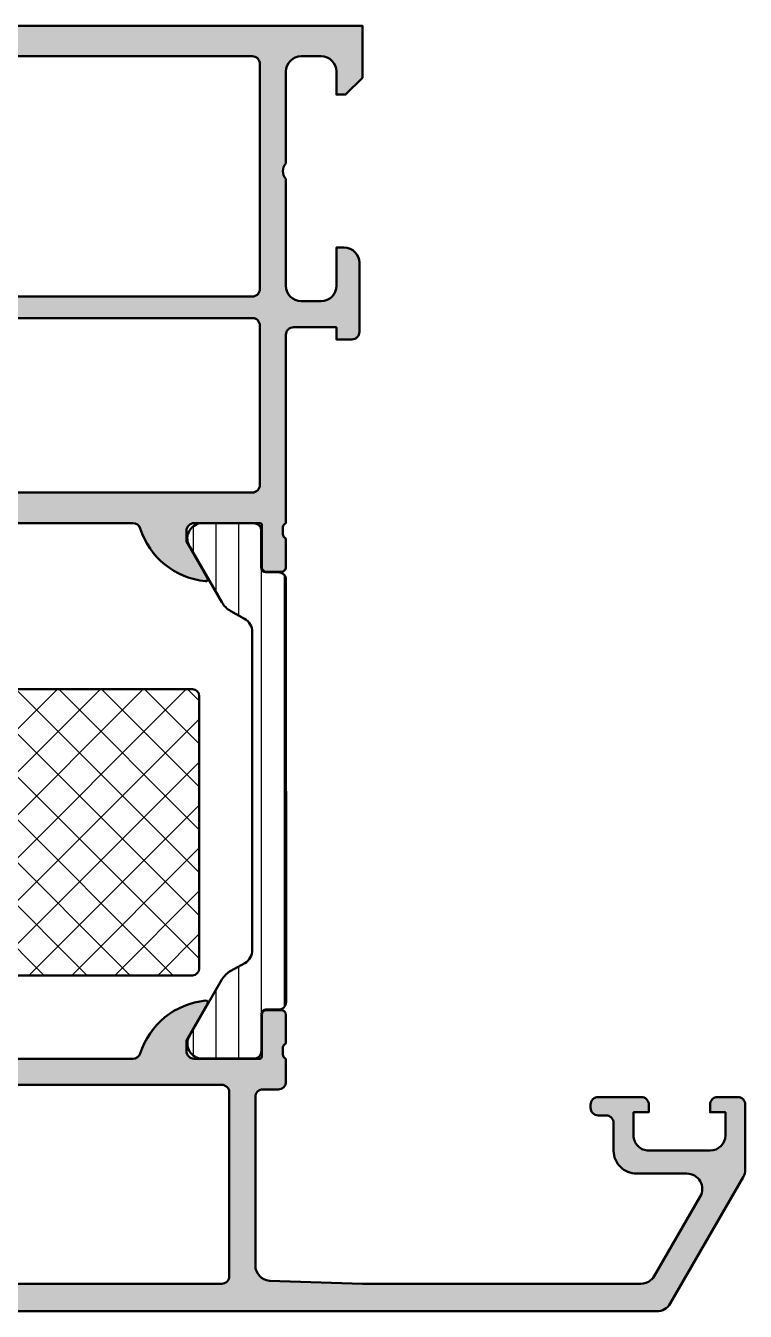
# Model space of a CAD drawing. Extents: x 0 to 94, y 0 to 84.
# Drawn here: x 47 to 94, y 0 to 84 of the extents above; entities that cross this region are included whole.
import ezdxf

# ---------------------------------------------------------------- set-up
doc = ezdxf.new("R2010")
doc.units = 0
for name, color, linetype, lineweight in [('0S-Alu contour', 7, 'Continuous', 50), ('0S-Alu hatch', 252, 'Continuous', 25), ('0S-Plastic contour', 254, 'Continuous', 50), ('0S-Plastic hatch', 253, 'Continuous', 25), ('0S-PT contour', 91, 'Continuous', 50), ('0S-PT hatch', 103, 'Continuous', 25)]:
    doc.layers.add(name, color=color, linetype=linetype, lineweight=lineweight)

# ---------------------------------------------------------------- blocks, each defined once
blk = doc.blocks.new('398960__C5604A0F_1E38_4FEB_8CB5_FE65727B392C_')
at = {"layer": '0S-Alu hatch'}
h = blk.add_hatch(color=256, dxfattribs=at)
edge = h.paths.add_edge_path()
edge.add_line((25, 84.00000000000006), (24.99999999999886, 80.60000610351607))
edge.add_line((24.99999999999886, 80.60000610351607), (26.09999847412098, 79.50000000000021))
edge.add_line((26.09999847412098, 79.50000000000021), (26.69999694824185, 79.50000000000009))
edge.add_line((26.69999694824185, 79.50000000000009), (26.69999694824156, 81.0001205448843))
edge.add_ellipse((27.70000246783975, 81.00011502528515), major_axis=(-1.000005519613415, 0), ratio=1, start_angle=270.00031624785674, end_angle=359.99968375205344, ccw=False)
edge.add_line((27.69999694824293, 82.00012054488332), (28.99999237059404, 82.00012054488322))
edge.add_ellipse((29.00000762951063, 81.00012817440368), major_axis=(-0.9999923705959503, 0), ratio=1, start_angle=179.9991257291162, end_angle=270.0008742781906, ccw=False)
edge.add_line((29.99999999999017, 81.00011291561464), (29.99999237060462, 74.99999992976782))
edge.add_ellipse((29.47504480044751, 74.50000759897496), major_axis=(-0.7249567450996885, 0), ratio=1, start_angle=136.394762214908, end_angle=223.6052377851314, ccw=False)
edge.add_line((29.99999237060496, 74.00001526818247), (30.0000456571575, 66.99999972534705))
edge.add_ellipse((28.99998685942794, 67.00005852307642), major_axis=(-1.000058799458046, 0), ratio=1, start_angle=90.00336866361329, end_angle=179.996631336242, ccw=False)
edge.add_line((29.00004565715642, 65.99999972534685), (27.69999682903204, 65.99999972534737))
edge.add_ellipse((27.70008434571466, 67.00008712281037), major_axis=(-1.000087401292255, 0), ratio=1, start_angle=0.0050070680665044165, end_angle=89.99498610166432, ccw=False)
edge.add_line((26.69999694824122, 66.99999972534887), (26.69999694824151, 69.50001525878905))
edge.add_line((26.69999694824151, 69.50001525878905), (26.19999694823145, 69.50001525878889))
edge.add_arc((26.19997405918507, 68.5000381462446), 0.9999771128062528, 89.99868852422958, 180.0034971356453)
edge.add_line((25.1999969482415, 68.49997711111018), (25.20005798339793, 63.99999972534707))
edge.add_arc((25.70002724277755, 63.9999766137103), 0.4999692599138051, 179.9973514386468, 270.0035228322654)
edge.add_line((25.70005798339849, 63.50000735474154), (26.7000579833977, 63.49999972534715))
edge.add_line((26.7000579833977, 63.49999972534715), (26.7000579833977, 64.29999514771067))
edge.add_line((26.7000579833977, 64.29999514771067), (29.50004565715762, 64.29999514771059))
edge.add_ellipse((29.50004565715771, 63.79999514771063), major_axis=(-0.4999999999999574, 0), ratio=1, start_angle=180, end_angle=270.0000000000106, ccw=False)
edge.add_line((30.00004565715767, 63.79999514771063), (30.00004565715706, 51.50034669530608))
edge.add_ellipse((29.921209210614, 51.23282610331298), major_axis=(-0.2788950563274169, 0), ratio=1, start_angle=178.8354106259032, end_angle=253.5801235805045, ccw=False)
edge.add_line((30.20004665715703, 51.22715769531462), (30.20004665715703, 50.77356369531462))
edge.add_ellipse((29.92117856151383, 50.76790303583757), major_axis=(-0.2789255417371895, 0), ratio=1, start_angle=106.42459455536411, end_angle=181.162870072885, ccw=False)
edge.add_line((30.00004565715705, 50.5003596953146), (30.00004565715705, 48.62034869530611))
edge.add_arc((30.30004565715707, 48.62034869530609), 0.3000000000000185, 180, 270)
edge.add_line((30.30004565715707, 48.32034869530607), (31.2800199761998, 48.3203486953061))
edge.add_arc((31.28001997619986, 48.62034869530606), 0.2999999999999598, 269.9999999999878, 360)
edge.add_line((31.58001997619982, 48.62034869530606), (31.58001997619982, 51.38034669530608))
edge.add_ellipse((31.70001980284911, 51.3803466953061), major_axis=(-0.1199998266492912, 0), ratio=1, start_angle=270.00000000002547, end_angle=360, ccw=False)
edge.add_line((31.70001980284906, 51.5003465219554), (36.00004565715745, 51.50034669530628))
edge.add_ellipse((36.00004565715752, 51.00034669530641), major_axis=(-0.4999999999998721, 0), ratio=1, start_angle=180, end_angle=270.00000000000733, ccw=False)
edge.add_line((36.50004565715739, 51.0003466953064), (36.50004565715739, 50.30034669530651))
edge.add_line((36.50004565715739, 50.30034669530651), (35.11855019953504, 47.90752637227876))
edge.add_arc((35.23816544180568, 47.83846647995452), 0.1381197846483209, 149.9999999999627, 275.6225775507825)
edge.add_arc((34.76182241598247, 52.67695555715893), 5.000000000005011, 275.6225775508004, 342.2515836439355)
edge.add_ellipse((40.00004565715681, 51.00034669531069), major_axis=(-0.499999999995638, 0), ratio=1, start_angle=269.999999999921, end_angle=342.2515836438458, ccw=False)
edge.add_line((40.0000456571575, 51.50034669530633), (53.99987316131597, 51.50034669530652))
edge.add_ellipse((53.99987316131515, 51.00034669530575), major_axis=(-0.5000000000007745, 0), ratio=1, start_angle=197.7484163559676, end_angle=269.9999999999064, ccw=False)
edge.add_arc((59.23809640248873, 52.67695555715323), 4.999999999998918, 197.7484163560775, 264.3774224492176)
edge.add_arc((58.76175337666785, 47.8384664799546), 0.1381197846482202, 264.377422449148, 389.9999999999502)
edge.add_line((58.8813686189385, 47.90752637227861), (57.49987316131598, 50.30034669530651))
edge.add_line((57.49987316131598, 50.30034669530651), (57.49987316131598, 51.00034669530643))
edge.add_ellipse((57.999873161316, 51.00034669530605), major_axis=(-0.5000000000000285, 0), ratio=1, start_angle=269.9999999999585, end_angle=360, ccw=False)
edge.add_line((57.99987316131637, 51.50034669530608), (62.29989975255995, 51.50034578501955))
edge.add_ellipse((62.29989975255993, 51.38034669530622), major_axis=(-0.1199990897133247, 0), ratio=1, start_angle=180, end_angle=269.9999999999898, ccw=False)
edge.add_line((62.41989884227326, 51.38034669530624), (62.41989884227326, 48.62034869530623))
edge.add_arc((62.71989884227327, 48.62034869530623), 0.3000000000000114, 180, 270.0000000000135)
edge.add_line((62.71989884227334, 48.32034869530621), (63.69987316131601, 48.32034869530623))
edge.add_arc((63.69987316131608, 48.62034869530619), 0.2999999999999474, 269.9999999999864, 360)
edge.add_line((63.99987316131603, 48.62034869530619), (63.99987316131603, 50.50035969531474))
edge.add_ellipse((64.07874025695924, 50.7679030358377), major_axis=(-0.2789255417371748, 0), ratio=1, start_angle=-1.1628700728890067, end_angle=73.57540544463899, ccw=False)
edge.add_line((63.79987216131604, 50.77356369531477), (63.79987216131604, 51.22715769531476))
edge.add_ellipse((64.07870960785917, 51.23282610331311), major_axis=(-0.2788950563275155, 0), ratio=1, start_angle=-73.58012358049012, end_angle=1.1645893740923157, ccw=False)
edge.add_line((63.99987316131602, 51.50034669530628), (63.99987316131557, 63.79999514771063))
edge.add_ellipse((64.49987316131563, 63.79999514771064), major_axis=(-0.500000000000057, 0), ratio=1, start_angle=270, end_angle=360, ccw=False)
edge.add_line((64.49987316131563, 64.2999951477107), (67.29986083507492, 64.29999514771076))
edge.add_line((67.29986083507492, 64.29999514771076), (67.29986083507498, 63.49999972534714))
edge.add_line((67.29986083507498, 63.49999972534714), (68.29986083507492, 63.50000735474155))
edge.add_arc((68.29989157569544, 63.99997661371), 0.4999692599134935, 269.996477167783, 360.0026485613531)
edge.add_line((68.79986083507475, 63.99999972534702), (68.799921870231, 68.4999997253469))
edge.add_arc((67.79983439966182, 68.49991225477811), 1.000087474394392, 0.0050112559646679, 89.99498874390434)
edge.add_line((67.799921870231, 69.49999972534728), (67.299921870231, 69.49999972534728))
edge.add_line((67.299921870231, 69.49999972534728), (67.29992187023089, 66.99999972534752))
edge.add_ellipse((66.29983447275772, 67.0000871228099), major_axis=(-1.00008740129199, 0), ratio=1, start_angle=90.00501389832692, end_angle=179.994992931788, ccw=False)
edge.add_line((66.29992198944018, 65.99999972534715), (64.99987316131563, 65.9999997253474))
edge.add_ellipse((64.99993195904433, 67.00005852307642), major_axis=(-1.00005879945751, 0), ratio=1, start_angle=0.0033686637580103707, end_angle=89.99663133637432, ccw=False)
edge.add_line((63.9998731613153, 66.9999997253454), (63.9998731613154, 73.99999972534728))
edge.add_ellipse((64.52471250163394, 74.49999972534728), major_axis=(-0.7248836686986376, 0), ratio=1, start_angle=-43.61157673630407, end_angle=43.611576736303675, ccw=False)
edge.add_line((63.9998731613154, 74.99999972534728), (63.99987316131547, 81.00043483925434))
edge.add_ellipse((64.99992797000311, 81.00038766035023), major_axis=(-1.000054809800514, 0), ratio=1, start_angle=270.0031401344298, end_angle=359.997296995918, ccw=False)
edge.add_line((64.9998731613145, 82.00044246864881), (66.29992198944024, 82.00044246864854))
edge.add_ellipse((66.2998355438245, 81.00035614156442), major_axis=(-1.000086330820204, 0), ratio=1, start_angle=180.0053828449331, end_angle=269.9950474586117, ccw=False)
edge.add_line((67.29992187023117, 81.00045009804212), (67.29992187023095, 79.49999257278967))
edge.add_line((67.29992187023095, 79.49999257278967), (67.89989745616919, 79.49999257278988))
edge.add_line((67.89989745616919, 79.49999257278988), (68.99987304687892, 80.59996792030883))
edge.add_line((68.99987304687892, 80.59996792030883), (68.99987304687915, 84.00000000000033))
edge.add_line((68.99987304687915, 84.00000000000033), (25, 84.00000000000006))
edge = h.paths.add_edge_path()
edge.add_ellipse((32.19999542259539, 81.50000305175813), major_axis=(-0.5000000002325324, 0), ratio=1, start_angle=269.9982514721511, end_angle=360, ccw=False)
edge.add_line((32.20001068137941, 82.00000305175784), (61.79985790252652, 82.00000305175811))
edge.add_ellipse((61.79985516165858, 81.50000031089016), major_axis=(-0.5000027408754538, 0), ratio=1, start_angle=180.0003140784808, end_angle=269.99968592139123, ccw=False)
edge.add_line((62.29985790252652, 81.50000305175767), (62.29985792722454, 66.80000318000728))
edge.add_ellipse((61.79985792722435, 66.80000318000728), major_axis=(-0.5000000000001849, 0), ratio=1, start_angle=90.00000000000807, end_angle=180, ccw=False)
edge.add_line((61.79985792722442, 66.3000031800071), (32.19996493000753, 66.30000317948263))
edge.add_ellipse((32.19997238472304, 66.799980117621), major_axis=(-0.4999769381939549, 0), ratio=1, start_angle=-0.0026428766976778206, end_angle=89.99914571312422, ccw=False)
edge.add_line((31.69999544706099, 66.80000318000701), (31.69999542236286, 81.50000305175813))
edge = h.paths.add_edge_path()
edge.add_line((31.69999542236275, 54.00034669530644), (31.69999542236286, 64.40000305174776))
edge.add_ellipse((32.19999542259539, 64.40000305175813), major_axis=(-0.5000000002325321, 0), ratio=1, start_angle=269.9982514721511, end_angle=360, ccw=False)
edge.add_line((32.20001068137941, 64.90000305175785), (61.79985790252652, 64.90000305175808))
edge.add_ellipse((61.79985516165858, 64.40000031089014), major_axis=(-0.5000027408754538, 0), ratio=1, start_angle=180.0003140784808, end_angle=269.99968592139123, ccw=False)
edge.add_line((62.29985790252652, 64.40000305175765), (62.29985790252652, 54.00034669530696))
edge.add_ellipse((61.79985790252612, 54.00034669530696), major_axis=(-0.5000000000003979, 0), ratio=1, start_angle=90.00000000000648, end_angle=180, ccw=False)
edge.add_line((61.79985790252619, 53.50034669530656), (32.19996490530929, 53.50034669478207))
edge.add_ellipse((32.1999723600248, 54.00032363292044), major_axis=(-0.4999769381939549, 0), ratio=1, start_angle=-0.0026428766976778206, end_angle=89.99914571312422, ccw=False)
at = {"layer": '0S-Alu contour', "color": 7}
for points in [[(25, 84.00000000000006), (24.99999999999886, 80.60000610351607), (26.09999847412098, 79.50000000000021), (26.69999694824185, 79.50000000000009), (26.69999694824156, 81.0001205448843)], [(67.29992187023117, 81.00045009804212), (67.29992187023095, 79.49999257278967), (67.89989745616919, 79.49999257278988), (68.99987304687892, 80.59996792030883), (68.99987304687915, 84.00000000000033), (25, 84.00000000000006)], [(27.69999694824293, 82.00012054488332), (28.99999237059404, 82.00012054488322)], [(31.69999544706099, 66.80000318000701), (31.69999542236286, 81.50000305175813)], [(32.20001068137941, 82.00000305175784), (61.79985790252652, 82.00000305175811)], [(62.29985790252652, 81.50000305175767), (62.29985792722454, 66.80000318000728)], [(64.9998731613145, 82.00044246864881), (66.29992198944024, 82.00044246864854)], [(29.99999999999017, 81.00011291561464), (29.99999237060462, 74.99999992976782)], [(63.9998731613154, 74.99999972534728), (63.99987316131547, 81.00043483925434)], [(29.99999237060496, 74.00001526818247), (30.0000456571575, 66.99999972534705)], [(63.9998731613153, 66.9999997253454), (63.9998731613154, 73.99999972534728)], [(26.69999694824122, 66.99999972534887), (26.69999694824151, 69.50001525878905), (26.19999694823145, 69.50001525878889)], [(67.799921870231, 69.49999972534728), (67.299921870231, 69.49999972534728), (67.29992187023089, 66.99999972534752)], [(25.1999969482415, 68.49997711111018), (25.20005798339793, 63.99999972534707)], [(68.79986083507475, 63.99999972534702), (68.799921870231, 68.4999997253469)], [(29.00004565715642, 65.99999972534685), (27.69999682903204, 65.99999972534737)], [(61.79985792722442, 66.3000031800071), (32.19996493000753, 66.30000317948263)], [(66.29992198944018, 65.99999972534715), (64.99987316131563, 65.9999997253474)], [(32.20001068137941, 64.90000305175785), (61.79985790252652, 64.90000305175808)], [(25.70005798339849, 63.50000735474154), (26.7000579833977, 63.49999972534715), (26.7000579833977, 64.29999514771067), (29.50004565715762, 64.29999514771059)], [(31.69999542236275, 54.00034669530644), (31.69999542236286, 64.40000305174776)], [(62.29985790252652, 64.40000305175765), (62.29985790252652, 54.00034669530696)], [(64.49987316131563, 64.2999951477107), (67.29986083507492, 64.29999514771076), (67.29986083507498, 63.49999972534714), (68.29986083507492, 63.50000735474155)], [(30.00004565715767, 63.79999514771063), (30.00004565715706, 51.50034669530608)], [(63.99987316131602, 51.50034669530628), (63.99987316131557, 63.79999514771063)], [(61.79985790252619, 53.50034669530656), (32.19996490530929, 53.50034669478207)], [(31.58001997619982, 48.62034869530606), (31.58001997619982, 51.38034669530608)], [(31.70001980284906, 51.5003465219554), (36.00004565715745, 51.50034669530628)], [(40.0000456571575, 51.50034669530633), (53.99987316131597, 51.50034669530652)], [(57.99987316131637, 51.50034669530608), (62.29989975255995, 51.50034578501955)], [(62.41989884227326, 51.38034669530624), (62.41989884227326, 48.62034869530623)], [(30.00004565715705, 50.5003596953146), (30.00004565715705, 48.62034869530611)], [(30.20004665715703, 51.22715769531462), (30.20004665715703, 50.77356369531462)], [(36.50004565715739, 51.0003466953064), (36.50004565715739, 50.30034669530651), (35.11855019953504, 47.90752637227876)], [(58.8813686189385, 47.90752637227861), (57.49987316131598, 50.30034669530651), (57.49987316131598, 51.00034669530643)], [(63.79987216131604, 50.77356369531477), (63.79987216131604, 51.22715769531476)], [(63.99987316131603, 48.62034869530619), (63.99987316131603, 50.50035969531474)], [(30.30004565715707, 48.32034869530607), (31.2800199761998, 48.3203486953061)], [(62.71989884227334, 48.32034869530621), (63.69987316131601, 48.32034869530623)]]:
    blk.add_lwpolyline(points, dxfattribs=at)
at = {"layer": '0S-Alu contour', "color": 7, "extrusion": (0, 0, -1)}
for centre, radius, start, end in [((-27.70000246783975, 81.00011502528515), 1.000005519613415, 0.0003162479465275, 89.99968375214324), ((-29.00000762951063, 81.00012817440368), 0.9999923705959503, 89.99912572180936, 180.0008742708838), ((-32.19999542259539, 81.50000305175813), 0.5000000002325324, 0, 90.00174852784889), ((-61.79985516165858, 81.50000031089016), 0.5000027408754538, 90.0003140786088, 179.9996859215192), ((-64.99992797000311, 81.00038766035023), 1.000054809800514, 0.0027030040819815, 89.99685986557019), ((-66.2998355438245, 81.00035614156442), 1.000086330820204, 90.00495254138829, 179.9946171550669), ((-29.47504480044751, 74.50000759897496), 0.7249567450996885, 136.3947622148686, 223.6052377850921), ((-64.52471250163394, 74.49999972534728), 0.7248836686986376, 316.3884232636963, 43.6115767363041), ((-27.70008434571466, 67.00008712281037), 1.000087401292255, 270.0050138983357, 359.9949929319335), ((-28.99998685942794, 67.00005852307642), 1.000058799458046, 180.003368663758, 269.9966313363867), ((-32.19997238472304, 66.799980117621), 0.4999769381939549, 270.0008542868758, 0.0026428766976818), ((-61.79985792722435, 66.80000318000728), 0.5000000000001849, 180, 269.9999999999919), ((-64.99993195904433, 67.00005852307642), 1.00005879945751, 270.0033686636257, 359.996631336242), ((-66.29983447275772, 67.0000871228099), 1.00008740129199, 180.0050070682121, 269.9949861016731), ((-32.19999542259539, 64.40000305175813), 0.5000000002325321, 0, 90.00174852784889), ((-61.79985516165858, 64.40000031089014), 0.5000027408754538, 90.0003140786088, 179.9996859215192), ((-29.50004565715771, 63.79999514771063), 0.4999999999999574, 89.99999999998941, 180), ((-64.49987316131563, 63.79999514771064), 0.500000000000057, 0, 90), ((-32.1999723600248, 54.00032363292044), 0.4999769381939549, 270.0008542868758, 0.0026428766976818), ((-61.79985790252612, 54.00034669530696), 0.5000000000003979, 180, 269.9999999999935), ((-29.921209210614, 51.23282610331298), 0.278895056327417, 106.4198764194955, 181.1645893740969), ((-31.70001980284911, 51.3803466953061), 0.1199998266492912, 0, 89.99999999997453), ((-36.00004565715752, 51.00034669530641), 0.4999999999998721, 89.99999999999265, 180), ((-40.00004565715681, 51.00034669531069), 0.499999999995638, 17.74841635615421, 90.00000000007898), ((-53.99987316131515, 51.00034669530575), 0.5000000000007745, 90.00000000009364, 162.2515836440324), ((-57.999873161316, 51.00034669530605), 0.5000000000000285, 0, 90.00000000004152), ((-62.29989975255993, 51.38034669530622), 0.1199990897133247, 90.00000000001017, 180), ((-64.07870960785917, 51.23282610331311), 0.2788950563275155, 358.8354106259077, 73.58012358049017), ((-29.92117856151383, 50.76790303583757), 0.2789255417371895, 178.837129927115, 253.5754054446359), ((-64.07874025695924, 50.7679030358377), 0.2789255417371748, 286.424594555361, 1.162870072889045)]:
    blk.add_arc(centre, radius, start, end, dxfattribs=at)
at = {"layer": '0S-Alu contour', "color": 7}
for centre, radius, start, end in [((26.19997405918507, 68.5000381462446), 0.9999771128062528, 89.99868852422958, 180.0034971356453), ((67.79983439966182, 68.49991225477811), 1.000087474394392, 0.0050112559646679, 89.99498874390434), ((25.70002724277755, 63.9999766137103), 0.4999692599138051, 179.9973514386468, 270.0035228322654), ((68.29989157569544, 63.99997661371), 0.4999692599134935, 269.996477167783, 0.0026485613531484), ((34.76182241598247, 52.67695555715893), 5.000000000005011, 275.6225775508004, 342.2515836439355), ((59.23809640248873, 52.67695555715323), 4.999999999998918, 197.7484163560775, 264.3774224492176), ((30.30004565715707, 48.62034869530609), 0.3000000000000185, 180, 270), ((31.28001997619986, 48.62034869530606), 0.2999999999999598, 269.9999999999878, 0), ((35.23816544180568, 47.83846647995452), 0.1381197846483209, 149.9999999999627, 275.6225775507825), ((58.76175337666785, 47.8384664799546), 0.1381197846482202, 264.377422449148, 29.99999999995015), ((62.71989884227327, 48.62034869530623), 0.3000000000000114, 180, 270.0000000000135), ((63.69987316131608, 48.62034869530619), 0.2999999999999474, 269.9999999999864, 0)]:
    blk.add_arc(centre, radius, start, end, dxfattribs=at)
blk = doc.blocks.new('284151__B818BA98_560F_41A4_99BF_869A3B800A9E___B5048C19_F202_4150_9612_800B526FFFDD_')
at = {"layer": '0S-Plastic hatch'}
h = blk.add_hatch(dxfattribs=at)
h.set_pattern_fill('ANSI31', color=256, scale=0.4680000000000001, angle=45, style=0)
h.set_pattern_definition([(90, (0, 0), (-1.4859, 0), [])])
edge = h.paths.add_edge_path()
edge.add_line((64.00000069308362, 47.79001574904333), (64.00325773502519, 20.21000972908708))
edge.add_ellipse((63.5032604139272, 20.21000705017789), major_axis=(-0.4999973211051626, 0), ratio=1, start_angle=89.99969301797631, end_angle=180.000306982385, ccw=False)
edge.add_line((63.50325773501802, 19.71000972907991), (62.6929264016847, 19.7100097290799))
edge.add_arc((62.69292640168471, 19.41000972907987), 0.3000000000000185, 90.00000000000136, 180)
edge.add_line((62.39292640168469, 19.41000972907987), (62.39325835208171, 17.01001134614358))
edge.add_ellipse((61.88826237464311, 17.01500865372586), major_axis=(-0.5050207028550908, 0), ratio=1, start_angle=89.43242955559953, end_angle=179.4330345179745, ccw=False)
edge.add_line((61.88325973501801, 16.51001272907989), (58.41671823691854, 16.5100127290799))
edge.add_ellipse((58.55902888590987, 17.49983080380275), major_axis=(-0.9999960709244676, 0), ratio=1, start_angle=-32.727016099841194, end_angle=81.8183919481013, ccw=False)
edge.add_line((57.71777623691853, 18.0404657290799), (59.81454417174356, 21.67217482167288))
edge.add_ellipse((61.1135823219347, 20.92217489877426), major_axis=(-1.49999999999999, 0), ratio=1, start_angle=297.9942546357596, end_angle=330.000003400657, ccw=False)
edge.add_line((60.40950778834323, 22.24666689616342), (61.30325673501801, 22.74834572907991))
edge.add_arc((60.80325832631992, 23.61437252352475), 1.000000408698436, 299.9998812007981, 360.0000455150246)
edge.add_line((61.80325873501804, 23.61437331791211), (61.80000169308363, 44.38565374904333))
edge.add_arc((60.80000128438548, 44.38565295459848), 1.000000408698479, 4.55150246153e-05, 60.00011879920036)
edge.add_line((61.29999969308363, 45.25167974904334), (60.40625074640885, 45.75335858195982))
edge.add_ellipse((61.11032528000045, 47.07785057934914), major_axis=(-1.500000000000187, 0), ratio=1, start_angle=29.99999659934531, end_angle=62.00574536423909, ccw=False)
edge.add_line((59.81128712980916, 46.32785065645037), (57.71451919498415, 49.95955974904336))
edge.add_ellipse((58.5557718439755, 50.5001946743205), major_axis=(-0.9999960709244781, 0), ratio=1, start_angle=-81.8183919480993, end_angle=32.727016099839716, ccw=False)
edge.add_line((58.41346119498414, 51.49001274904335), (61.89000269308363, 51.49001274904335))
edge.add_ellipse((61.89000533270872, 50.99001677160475), major_axis=(-0.4999959774455691, 0), ratio=1, start_angle=179.9996975182268, end_angle=270.0003024811883, ccw=False)
edge.add_line((62.39000131014733, 50.99001413197454), (62.38966935975028, 48.59001574904334))
edge.add_arc((62.68966935975029, 48.59001574904334), 0.2999999999999971, 180, 270)
edge.add_line((62.68966935975029, 48.29001574904335), (63.50000069308362, 48.29001574904334))
edge.add_ellipse((63.50000337199276, 47.79001842795248), major_axis=(-0.4999973210980359, 0), ratio=1, start_angle=179.9996930176151, end_angle=270.00030698201965, ccw=False)
at = {"layer": '0S-Plastic contour', "color": 7}
for points in [[(58.41346119498414, 51.49001274904335), (61.89000269308363, 51.49001274904335)], [(62.39000131014733, 50.99001413197454), (62.38966935975028, 48.59001574904334)], [(59.81128712980916, 46.32785065645037), (57.71451919498415, 49.95955974904336)], [(62.68966935975029, 48.29001574904335), (63.50000069308362, 48.29001574904334)], [(64.00000069308362, 47.79001574904333), (64.00325773502519, 20.21000972908708)], [(61.29999969308363, 45.25167974904334), (60.40625074640885, 45.75335858195982)], [(61.80325873501804, 23.61437331791211), (61.80000169308363, 44.38565374904333)], [(60.40950778834323, 22.24666689616342), (61.30325673501801, 22.74834572907991)], [(57.71777623691853, 18.0404657290799), (59.81454417174356, 21.67217482167288)], [(62.39292640168469, 19.41000972907987), (62.39325835208171, 17.01001134614358)], [(63.50325773501802, 19.71000972907991), (62.6929264016847, 19.7100097290799)], [(61.88325973501801, 16.51001272907989), (58.41671823691854, 16.5100127290799)]]:
    blk.add_lwpolyline(points, dxfattribs=at)
at = {"layer": '0S-Plastic contour', "color": 7, "extrusion": (0, 0, -1)}
for centre, radius, start, end in [((-58.5557718439755, 50.5001946743205), 0.9999960709244781, 327.2729839001603, 81.81839194809938), ((-61.89000533270872, 50.99001677160475), 0.4999959774455691, 89.99969751881169, 180.0003024817733), ((-63.50000337199276, 47.79001842795248), 0.4999973210980359, 89.99969301798033, 180.0003069823849), ((-61.11032528000045, 47.07785057934914), 1.500000000000187, 297.9942546357609, 330.0000034006547), ((-61.1135823219347, 20.92217489877426), 1.49999999999999, 29.99999659934296, 62.00574536424039), ((-63.5032604139272, 20.21000705017789), 0.4999973211051626, 179.999693017615, 270.0003069820237), ((-58.55902888590987, 17.49983080380275), 0.9999960709244676, 278.1816080518987, 32.7270160998412), ((-61.88826237464311, 17.01500865372586), 0.5050207028550908, 180.5669654820256, 270.5675704444005)]:
    blk.add_arc(centre, radius, start, end, dxfattribs=at)
at = {"layer": '0S-Plastic contour', "color": 7}
for centre, radius, start, end in [((62.68966935975029, 48.59001574904334), 0.2999999999999971, 180, 270), ((60.80000128438548, 44.38565295459848), 1.000000408698479, 4.55150246153e-05, 60.00011879920036), ((60.80325832631992, 23.61437252352475), 1.000000408698436, 299.9998812007981, 4.55150246153e-05), ((62.69292640168471, 19.41000972907987), 0.3000000000000185, 90.00000000000136, 180)]:
    blk.add_arc(centre, radius, start, end, dxfattribs=at)
blk = doc.blocks.new('371550__992C9D8A_4C96_43A4_9EC6_B4486C0B1885_')
at = {"layer": '0S-PT hatch'}
h = blk.add_hatch(dxfattribs=at)
h.set_pattern_fill('ANSI37', color=256, scale=0.625, angle=90, style=0)
h.set_pattern_definition([(135, (0, 0), (-1.403165018917055, -1.403165018917055), []), (225, (0, 0), (1.403165018917055, -1.403165018917055), [])])
edge = h.paths.add_edge_path()
edge.add_line((58.33639243890765, 40.20030876842819), (58.33639243890765, 22.400308768428))
edge.add_ellipse((57.88639243890765, 22.400308768428), major_axis=(-0.4500000000000029, 0), ratio=1, start_angle=90, end_angle=180, ccw=False)
edge.add_line((57.88639243890765, 21.95030876842801), (43.58639243890752, 21.95030876842801))
edge.add_line((43.58639243890752, 21.95030876842801), (41.58639243890746, 21.95030876842801))
edge.add_ellipse((41.58639243890749, 22.20030876842798), major_axis=(-0.2499999999999787, 0), ratio=1, start_angle=0, end_angle=89.99999999999511, ccw=False)
edge.add_line((41.3363924389075, 22.20030876842799), (41.33639243890745, 22.40030876842816))
edge.add_arc((40.98639243890739, 22.40030876842809), 0.3500000000000654, 0, 180)
edge.add_line((40.63639243890732, 22.40030876842809), (40.63639243890743, 22.20030876842809))
edge.add_ellipse((40.38639243890744, 22.20030876842795), major_axis=(-0.2499999999999929, 0), ratio=1, start_angle=90.00000000000807, end_angle=180, ccw=False)
edge.add_line((40.38639243890748, 21.95030876842795), (36.88639243890744, 21.95030876842798))
edge.add_ellipse((36.88639243890744, 22.2003087684279), major_axis=(-0.2499999999999218, 0), ratio=1, start_angle=0, end_angle=89.9999999999983, ccw=False)
edge.add_line((36.63639243890752, 22.20030876842789), (36.63639243890752, 22.40030876842804))
edge.add_arc((36.28639243890749, 22.40030876842801), 0.3500000000000369, 0, 180)
edge.add_line((35.93639243890745, 22.40030876842801), (35.93639243890739, 22.2003087684278))
edge.add_ellipse((35.68639243890746, 22.20030876842788), major_axis=(-0.2499999999999289, 0), ratio=1, start_angle=90.00000000001961, end_angle=180, ccw=False)
edge.add_line((35.68639243890755, 21.95030876842795), (34.52229082370786, 21.95030876842794))
edge.add_ellipse((34.52228899341601, 22.10030193831808), major_axis=(-0.1499931699013048, 0), ratio=1, start_angle=60.00069915178648, end_angle=90.00069915182388, ccw=False)
edge.add_line((34.44729399355009, 21.97040312765319), (32.30741918299911, 23.20606929094584))
edge.add_ellipse((32.78113414422529, 24.02354225125052), major_axis=(-0.944811042123675, 0), ratio=1, start_angle=0.6941442363349779, end_angle=59.90826529751621, ccw=False)
edge.add_line((31.83639243890757, 24.01209604872806), (31.83639243890757, 39.73227779721397))
edge.add_ellipse((32.785854381904, 39.7003087684282), major_axis=(-0.9500000000000277, 0), ratio=1, start_angle=270.000000000006, end_angle=358.0715407249563, ccw=False)
edge.add_line((32.7858543819039, 40.65030876842821), (35.68639243890738, 40.65030876842807))
edge.add_ellipse((35.68639243890737, 40.40030876842805), major_axis=(-0.2500000000000213, 0), ratio=1, start_angle=180, end_angle=269.9999999999984, ccw=False)
edge.add_line((35.93639243890739, 40.4003087684281), (35.93639243890733, 40.20030876842825))
edge.add_arc((36.28639243890737, 40.20030876842817), 0.3500000000000369, 180, 360)
edge.add_line((36.63639243890741, 40.2003087684281), (36.63639243890752, 40.40030876842844))
edge.add_ellipse((36.88639243890739, 40.4003087684283), major_axis=(-0.249999999999865, 0), ratio=1, start_angle=270.0000000000049, end_angle=360, ccw=False)
edge.add_line((36.88639243890737, 40.65030876842816), (40.38639260127554, 40.65030876842813))
edge.add_ellipse((40.38639258774483, 40.40030891726554), major_axis=(-0.2499998511625851, 0), ratio=1, start_angle=179.9999658810858, end_angle=269.9999968989881, ccw=False)
edge.add_line((40.63639243890738, 40.40030876842773), (40.63639243890743, 40.20030876842808))
edge.add_arc((40.98639243890744, 40.20030876842812), 0.3500000000000085, 180, 360)
edge.add_line((41.33639243890745, 40.20030876842819), (41.33639243890733, 40.4003087684281))
edge.add_ellipse((41.58639243890731, 40.40030876842824), major_axis=(-0.2499999999999716, 0), ratio=1, start_angle=270.00000000000324, end_angle=360, ccw=False)
edge.add_line((41.58639243890729, 40.65030876842821), (43.58639243890729, 40.65030876842818))
edge.add_line((43.58639243890729, 40.65030876842818), (57.88639243890765, 40.65030876842818))
edge.add_ellipse((57.88639243890765, 40.20030876842819), major_axis=(-0.4500000000000029, 0), ratio=1, start_angle=180, end_angle=270, ccw=False)
at = {"layer": '0S-PT contour', "color": 7}
for points in [[(32.7858543819039, 40.65030876842821), (35.68639243890738, 40.65030876842807)], [(35.93639243890739, 40.4003087684281), (35.93639243890733, 40.20030876842825)], [(36.63639243890741, 40.2003087684281), (36.63639243890752, 40.40030876842844)], [(36.88639243890737, 40.65030876842816), (40.38639260127554, 40.65030876842813)], [(40.63639243890738, 40.40030876842773), (40.63639243890743, 40.20030876842808)], [(41.33639243890745, 40.20030876842819), (41.33639243890733, 40.4003087684281)], [(41.58639243890729, 40.65030876842821), (43.58639243890729, 40.65030876842818), (57.88639243890765, 40.65030876842818)], [(31.83639243890757, 24.01209604872806), (31.83639243890757, 39.73227779721397)], [(58.33639243890765, 40.20030876842819), (58.33639243890765, 22.400308768428)], [(34.44729399355009, 21.97040312765319), (32.30741918299911, 23.20606929094584)], [(35.68639243890755, 21.95030876842795), (34.52229082370786, 21.95030876842794)], [(35.93639243890745, 22.40030876842801), (35.93639243890739, 22.2003087684278)], [(36.63639243890752, 22.20030876842789), (36.63639243890752, 22.40030876842804)], [(40.38639243890748, 21.95030876842795), (36.88639243890744, 21.95030876842798)], [(40.63639243890732, 22.40030876842809), (40.63639243890743, 22.20030876842809)], [(41.3363924389075, 22.20030876842799), (41.33639243890745, 22.40030876842816)], [(57.88639243890765, 21.95030876842801), (43.58639243890752, 21.95030876842801), (41.58639243890746, 21.95030876842801)]]:
    blk.add_lwpolyline(points, dxfattribs=at)
at = {"layer": '0S-PT contour', "color": 7, "extrusion": (0, 0, -1)}
for centre, radius, start, end in [((-32.785854381904, 39.7003087684282), 0.9500000000000278, 1.928459275043687, 89.999999999994), ((-35.68639243890737, 40.40030876842805), 0.2500000000000213, 90.0000000000016, 180), ((-36.88639243890739, 40.4003087684283), 0.249999999999865, 0, 89.99999999999511), ((-40.38639258774483, 40.40030891726554), 0.2499998511625851, 90.00000310101191, 180.0000341189143), ((-41.58639243890731, 40.40030876842824), 0.2499999999999716, 0, 89.99999999999675), ((-57.88639243890765, 40.20030876842819), 0.4500000000000029, 90, 180), ((-32.78113414422529, 24.02354225125052), 0.944811042123675, 300.0917347024838, 359.305855763665), ((-34.52228899341601, 22.10030193831808), 0.1499931699013048, 269.9993008481761, 299.9993008482135), ((-35.68639243890746, 22.20030876842788), 0.2499999999999289, 180, 269.9999999999804), ((-36.88639243890744, 22.2003087684279), 0.2499999999999218, 270.0000000000017, 0), ((-40.38639243890744, 22.20030876842795), 0.2499999999999929, 180, 269.9999999999919), ((-41.58639243890749, 22.20030876842798), 0.2499999999999787, 270.0000000000049, 0), ((-57.88639243890765, 22.400308768428), 0.4500000000000029, 180, 270)]:
    blk.add_arc(centre, radius, start, end, dxfattribs=at)
at = {"layer": '0S-PT contour', "color": 7}
for centre, radius, start, end in [((36.28639243890737, 40.20030876842817), 0.3500000000000369, 180, 0), ((40.98639243890744, 40.20030876842812), 0.3500000000000085, 180, 0), ((36.28639243890749, 22.40030876842801), 0.3500000000000369, 0, 180), ((40.98639243890739, 22.40030876842809), 0.3500000000000654, 0, 180)]:
    blk.add_arc(centre, radius, start, end, dxfattribs=at)
blk = doc.blocks.new('398350__4E64B479_CDE2_4A78_B9E6_4B0A1D177332_')
at = {"layer": '0S-Alu hatch'}
h = blk.add_hatch(color=256, dxfattribs=at)
edge = h.paths.add_edge_path()
edge.add_arc((30.50153555934961, 15.00011316553332), 0.5000158147080138, 180.0018121461791, 269.9981878539085)
edge.add_line((30.50151974489151, 14.5000973510754), (31.50151974489182, 14.50011260986434))
edge.add_ellipse((31.50150392951651, 14.00009679473912), major_axis=(-0.5000158153753401, 0), ratio=1, start_angle=180.0000637535141, end_angle=269.9981877488084, ccw=False)
edge.add_line((32.00151974489154, 14.0000973510754), (32.00151974486326, 2.997549133302868))
edge.add_ellipse((31.00150919520864, 2.997565052724848), major_axis=(-1.00001054978133, 0), ratio=1, start_angle=94.0868398723029, end_angle=179.9990878939899, ccw=False)
edge.add_line((31.07277828978482, 2.000097351076192), (25.00151974489555, 1.800093757955664))
edge.add_line((25.00151974489555, 1.800093757955664), (6.812759073612397, 1.800003315008893))
edge.add_ellipse((6.812759453447633, 2.800003315009206), major_axis=(-1.000000000000384, 0), ratio=1, start_angle=30.00000000000051, end_angle=89.9999782370441, ccw=False)
edge.add_line((5.946734049662865, 2.300003315009007), (2.944494040800407, 7.500035546874528))
edge.add_ellipse((3.81051944458476, 8.000035546874502), major_axis=(-0.9999999999999126, 0), ratio=1, start_angle=-89.99999999999898, end_angle=30.000000000001194, ccw=False)
edge.add_line((3.810519444584741, 9.000035546874415), (7.099997656249172, 9.000035546874528))
edge.add_arc((7.113485404161463, 10.48658897996166), 1.486614620124158, 269.4801600747318, 359.8977336858262)
edge.add_line((8.60009765625, 10.48393554687516), (8.59999765624957, 12.3000976562497))
edge.add_ellipse((9.099948828124681, 12.30009765624943), major_axis=(-0.4999511718751126, 0), ratio=1, start_angle=269.9999999999758, end_angle=360, ccw=False)
edge.add_line((9.099948828124894, 12.80004882812454), (9.600037093931858, 12.80004882812466))
edge.add_arc((9.600037093931405, 13.30004882812443), 0.4999999999997727, 270.0000000000521, 360)
edge.add_line((10.10003709393118, 13.30004882812488), (10.10003709393137, 13.50004882812482))
edge.add_arc((9.600037093931604, 13.5000488281247), 0.4999999999997727, 0, 90)
edge.add_line((9.600037093931604, 14.00004882812448), (6.800048828125056, 14.0000488281247))
edge.add_arc((6.800048828124857, 13.5000488281245), 0.500000000000199, 89.9999999999772, 180)
edge.add_line((6.300048828124658, 13.5000488281245), (6.300048828124658, 13.0000488281247))
edge.add_line((6.300048828124658, 13.0000488281247), (7.300048828124545, 13.00004882812459))
edge.add_line((7.300048828124545, 13.00004882812459), (7.300048828124886, 11.50004882812459))
edge.add_ellipse((6.300048828124658, 11.50004882812481), major_axis=(-1.000000000000227, 0), ratio=1, start_angle=89.99999999999511, end_angle=180, ccw=False)
edge.add_line((6.300048828124573, 10.50004882812459), (2.300048828124573, 10.50004882812459))
edge.add_ellipse((2.3000488281248, 11.50004882812442), major_axis=(-0.9999999999998276, 0), ratio=1, start_angle=0, end_angle=89.9999999999871, ccw=False)
edge.add_line((1.300048828124971, 11.50004882812442), (1.300048828124772, 13.00004882812436))
edge.add_line((1.300048828124772, 13.00004882812436), (2.300048828124658, 13.0000488281247))
edge.add_line((2.300048828124658, 13.0000488281247), (2.300048828125028, 13.5000488281247))
edge.add_arc((1.800048828125, 13.50004882812456), 0.5000000000000285, 0, 89.99999999998371)
edge.add_line((1.800048828125142, 14.00004882812459), (0.5000488281245908, 14.00004882812448))
edge.add_arc((0.5000488281243777, 13.50000000000007), 0.5000488281244061, 89.99999999997559, 180)
edge.add_line((-2.84e-14, 13.50000000000007), (0, 9.267998020555751))
edge.add_arc((1.00000000000064, 9.267998020555615), 1.00000000000064, 180, 209.9999999999923)
edge.add_line((0.1339745962155802, 8.76799802055541), (4.907505479042526, 0.5000000000003411))
edge.add_arc((5.77353088282731, 1.000000000000256), 1.000000000000256, 209.9999999999859, 269.9999999999857)
edge.add_line((5.77353088282706, 0), (88.22947808937778, 1.137e-13))
edge.add_arc((88.22947808937774, 1.000000000000063), 0.9999999999999587, 270.0000000000025, 330.0000000000019)
edge.add_line((89.09550349316216, 0.5000000000001136), (93.86903437598922, 8.767998020555751))
edge.add_arc((93.00300897220514, 9.267998020555806), 0.9999999999997157, 329.9999999999869, 360)
edge.add_line((94.00300897220487, 9.26799802055558), (94.00300897220487, 13.5))
edge.add_arc((93.50296014408038, 13.5000000000001), 0.5000488281244913, 0, 90.00000000002115)
edge.add_line((93.50296014408019, 14.00004882812459), (92.20296014407981, 14.00004882812459))
edge.add_arc((92.20296014407992, 13.50004882812453), 0.500000000000057, 90.00000000001303, 180)
edge.add_line((91.70296014407985, 13.50004882812453), (91.70296014408021, 13.0000488281247))
edge.add_line((91.70296014408021, 13.0000488281247), (92.7029601440801, 13.00004882812459))
edge.add_line((92.7029601440801, 13.00004882812459), (92.70296014407987, 11.50004882812448))
edge.add_ellipse((91.70296014408018, 11.50004882812428), major_axis=(-0.9999999999996873, 0), ratio=1, start_angle=90.00000000000898, end_angle=180, ccw=False)
edge.add_line((91.70296014408034, 10.50004882812459), (87.7029601440803, 10.50004882812459))
edge.add_ellipse((87.70296014408014, 11.50004882812475), major_axis=(-1.000000000000159, 0), ratio=1, start_angle=0, end_angle=90.00000000000898, ccw=False)
edge.add_line((86.70296014407998, 11.50004882812476), (86.70296014408032, 13.00004882812459))
edge.add_line((86.70296014408032, 13.00004882812459), (87.70296014408021, 13.0000488281247))
edge.add_line((87.70296014408021, 13.0000488281247), (87.70296014408021, 13.50004882812448))
edge.add_arc((87.20296014407995, 13.50004882812445), 0.5000000000002558, 0, 90.00000000002932)
edge.add_line((87.2029601440797, 14.0000488281247), (84.40297187827335, 14.00004882812448))
edge.add_arc((84.40297187827329, 13.50004882812465), 0.4999999999998295, 89.99999999999349, 180)
edge.add_line((83.90297187827346, 13.50004882812465), (83.90297187827369, 13.300048828125))
edge.add_arc((84.40297187827358, 13.30004882812454), 0.4999999999998864, 180, 269.9999999999479)
edge.add_line((84.40297187827312, 12.80004882812466), (84.90306014407999, 12.80004882812466))
edge.add_ellipse((84.90306014408011, 12.30009765624948), major_axis=(-0.4999511718751747, 0), ratio=1, start_angle=180, end_angle=270.00000000001467, ccw=False)
edge.add_line((85.4030113159553, 12.3000976562497), (85.40291131595485, 10.48393554687504))
edge.add_arc((86.8895235680433, 10.48658897996167), 1.486614620124058, 180.1022663141809, 270.5198399252733)
edge.add_line((86.90301131595572, 9.000035546874642), (90.1924895276201, 9.000035546874415))
edge.add_ellipse((90.19248952762015, 8.00003554687455), major_axis=(-0.9999999999998649, 0), ratio=1, start_angle=150.0000000000021, end_angle=270.00000000000244, ccw=False)
edge.add_line((91.05851493140447, 7.500035546874642), (88.05627492254187, 2.300003315008439))
edge.add_ellipse((87.19024951875457, 2.800003315010496), major_axis=(-1.000000000003498, 0), ratio=1, start_angle=90.00002176293759, end_angle=149.9999999999797, ccw=False)
edge.add_line((87.19024989858949, 1.800003315007074), (69.00169677526446, 1.800093758034222))
edge.add_line((69.00169677526446, 1.800093758034222), (62.93023068236357, 2.000097351076647))
edge.add_ellipse((63.00149977693951, 2.997565052725216), major_axis=(-1.000010549781227, 0), ratio=1, start_angle=0.0009121060101051626, end_angle=85.91316012771011, ccw=False)
edge.add_line((62.00148922728501, 2.997549133302982), (62.00148922731357, 14.00009735107551))
edge.add_ellipse((62.50147379065676, 14.0001127877322), major_axis=(-0.4999845635814881, 0), ratio=1, start_angle=-90.00176896516678, end_angle=0.0017689652212879992, ccw=False)
edge.add_line((62.50148922731343, 14.5000973510754), (63.50148922731364, 14.50011260986457))
edge.add_arc((63.50150466483139, 15.00009717210834), 0.4999845624820872, 269.9982309361538, 360.0000205083468)
edge.add_line((64.00148922731344, 15.00009735107551), (64.00148922731344, 16.50011260986451))
edge.add_ellipse((64.08032567385592, 16.76763320185726), major_axis=(-0.2788950563269146, 0), ratio=1, start_angle=-1.164589374008301, end_angle=73.5801235805967, ccw=False)
edge.add_line((63.80148822731339, 16.77330160985519), (63.80148822731337, 17.22689560985516))
edge.add_ellipse((64.08035632295655, 17.23255626933222), major_axis=(-0.2789255417371577, 0), ratio=1, start_angle=-73.5754054446441, end_angle=1.1628700728869035, ccw=False)
edge.add_line((64.00148922731337, 17.50009960985517), (64.00148922731337, 19.38011060986368))
edge.add_arc((63.70148922731337, 19.38011060986369), 0.3000000000000007, 0, 90)
edge.add_line((63.70148922731337, 19.68011060986369), (62.72151490827058, 19.68011060986369))
edge.add_arc((62.72151490827058, 19.38011060986369), 0.2999999999999971, 90, 180)
edge.add_line((62.42151490827058, 19.38011060986369), (62.42151490827058, 16.6201126098637))
edge.add_ellipse((62.30151490827057, 16.6201126098637), major_axis=(-0.1200000000000116, 0), ratio=1, start_angle=90.00000000001017, end_angle=180, ccw=False)
edge.add_line((62.30151490827059, 16.50011260986369), (58.00148922731335, 16.50011260986368))
edge.add_ellipse((58.00148922731334, 17.00011260986368), major_axis=(-0.4999999999999965, 0), ratio=1, start_angle=0, end_angle=90.00000000000239, ccw=False)
edge.add_line((57.50148922731334, 17.00011260986368), (57.50148922731338, 17.70011260986367))
edge.add_line((57.50148922731338, 17.70011260986367), (58.88298468493572, 20.09293293289127))
edge.add_arc((58.76336944266509, 20.16199282521542), 0.1381197846482735, 329.9999999999891, 455.6225775507785)
edge.add_arc((59.23971246848729, 15.32350374801646), 4.999999999999445, 95.62257755079484, 162.2515836439309)
edge.add_ellipse((54.00148922731343, 17.0001126098643), major_axis=(-0.5000000000006207, 0), ratio=1, start_angle=89.99999999998857, end_angle=162.2515836439184, ccw=False)
edge.add_line((54.00148922731332, 16.50011260986368), (40.00151974489146, 16.50011260986368))
edge.add_ellipse((40.0015197448915, 17.00011260986312), major_axis=(-0.4999999999994387, 0), ratio=1, start_angle=17.74841635606589, end_angle=89.99999999999591, ccw=False)
edge.add_arc((34.76329650371766, 15.3235037480152), 5.000000000000635, 17.74841635607162, 84.37742244920781)
edge.add_arc((35.23963952953974, 20.16199282521538), 0.1381197846482711, 84.37742244921839, 210.0000000000163)
edge.add_line((35.12002428726912, 20.09293293289121), (36.5015197448915, 17.70011260986364))
edge.add_line((36.5015197448915, 17.70011260986364), (36.50151974489147, 17.00011260986368))
edge.add_ellipse((36.00151974489145, 17.0001126098637), major_axis=(-0.5000000000000214, 0), ratio=1, start_angle=90.00000000000239, end_angle=180, ccw=False)
edge.add_line((36.00151974489147, 16.50011260986368), (31.70149406393429, 16.5001126098638))
edge.add_ellipse((31.70149406393428, 16.6201126098638), major_axis=(-0.1199999999999974, 0), ratio=1, start_angle=0, end_angle=90.00000000000341, ccw=False)
edge.add_line((31.58149406393429, 16.6201126098638), (31.58149406393429, 19.38011060986378))
edge.add_arc((31.28149406393427, 19.38011060986379), 0.3000000000000114, 0, 89.99999999999864)
edge.add_line((31.28149406393428, 19.6801106098638), (30.30151974489149, 19.6801106098638))
edge.add_arc((30.30151974489149, 19.3801106098638), 0.3000000000000007, 90.00000000000067, 180)
edge.add_line((30.0015197448915, 19.3801106098638), (30.0015197448915, 17.50009960985527))
edge.add_ellipse((29.92265264924833, 17.23255626933233), major_axis=(-0.2789255417371501, 0), ratio=1, start_angle=178.8371299271148, end_angle=253.5754054446459, ccw=False)
edge.add_line((30.2015207448915, 17.22689560985528), (30.20152074489149, 16.77330160985529))
edge.add_ellipse((29.92268329834845, 16.76763320185691), major_axis=(-0.2788950563274273, 0), ratio=1, start_angle=106.41987641949191, end_angle=181.1645893740988, ccw=False)
edge.add_line((30.0015197448915, 16.5001126098638), (30.00151974489168, 15.00009735107528))
edge = h.paths.add_edge_path()
edge.add_line((33.70150753787439, 2.300112848283106), (33.70150753787439, 14.30010955810667))
edge.add_ellipse((34.20153421790471, 14.30008287807635), major_axis=(-0.5000266807421027, 0), ratio=1, start_angle=270.0030571431366, end_angle=359.99694285675906, ccw=False)
edge.add_line((34.20150753787439, 14.80010955810667), (59.8015014343305, 14.80010955810667))
edge.add_ellipse((59.80149651951133, 14.30013516023428), major_axis=(-0.4999743978965496, 0), ratio=1, start_angle=179.9970660620503, end_angle=269.9994367743692, ccw=False)
edge.add_line((60.30147091675238, 14.30010955810667), (60.30147091675238, 2.300112848283106))
edge.add_ellipse((59.80149651951132, 2.300087246155513), major_axis=(-0.4999743978965637, 0), ratio=1, start_angle=90.00056322563239, end_angle=180.0029339379498, ccw=False)
edge.add_line((59.8015014343305, 1.800112848283106), (34.20150753787439, 1.800112848283106))
edge.add_ellipse((34.20153421790471, 2.300139528313422), major_axis=(-0.5000266807421027, 0), ratio=1, start_angle=0.0030571432409942645, end_angle=89.99694285686343, ccw=False)
at = {"layer": '0S-Alu contour', "color": 7}
for points in [[(30.0015197448915, 19.3801106098638), (30.0015197448915, 17.50009960985527)], [(31.28149406393428, 19.6801106098638), (30.30151974489149, 19.6801106098638)], [(31.58149406393429, 16.6201126098638), (31.58149406393429, 19.38011060986378)], [(35.12002428726912, 20.09293293289121), (36.5015197448915, 17.70011260986364), (36.50151974489147, 17.00011260986368)], [(57.50148922731334, 17.00011260986368), (57.50148922731338, 17.70011260986367), (58.88298468493572, 20.09293293289127)], [(62.42151490827058, 19.38011060986369), (62.42151490827058, 16.6201126098637)], [(63.70148922731337, 19.68011060986369), (62.72151490827058, 19.68011060986369)], [(64.00148922731337, 17.50009960985517), (64.00148922731337, 19.38011060986368)], [(30.2015207448915, 17.22689560985528), (30.20152074489149, 16.77330160985529)], [(63.80148822731339, 16.77330160985519), (63.80148822731337, 17.22689560985516)], [(30.0015197448915, 16.5001126098638), (30.00151974489168, 15.00009735107528)], [(36.00151974489147, 16.50011260986368), (31.70149406393429, 16.5001126098638)], [(54.00148922731332, 16.50011260986368), (40.00151974489146, 16.50011260986368)], [(62.30151490827059, 16.50011260986369), (58.00148922731335, 16.50011260986368)], [(64.00148922731344, 15.00009735107551), (64.00148922731344, 16.50011260986451)], [(30.50151974489151, 14.5000973510754), (31.50151974489182, 14.50011260986434)], [(33.70150753787439, 2.300112848283106), (33.70150753787439, 14.30010955810667)], [(34.20150753787439, 14.80010955810667), (59.8015014343305, 14.80010955810667)], [(60.30147091675238, 14.30010955810667), (60.30147091675238, 2.300112848283106)], [(62.50148922731343, 14.5000973510754), (63.50148922731364, 14.50011260986457)], [(-2.84e-14, 13.50000000000007), (0, 9.267998020555751)], [(1.800048828125142, 14.00004882812459), (0.5000488281245908, 14.00004882812448)], [(1.300048828124971, 11.50004882812442), (1.300048828124772, 13.00004882812436), (2.300048828124658, 13.0000488281247), (2.300048828125028, 13.5000488281247)], [(6.300048828124658, 13.5000488281245), (6.300048828124658, 13.0000488281247), (7.300048828124545, 13.00004882812459), (7.300048828124886, 11.50004882812459)], [(9.600037093931604, 14.00004882812448), (6.800048828125056, 14.0000488281247)], [(10.10003709393118, 13.30004882812488), (10.10003709393137, 13.50004882812482)], [(32.00151974489154, 14.0000973510754), (32.00151974486326, 2.997549133302868)], [(62.00148922728501, 2.997549133302982), (62.00148922731357, 14.00009735107551)], [(83.90297187827346, 13.50004882812465), (83.90297187827369, 13.300048828125)], [(87.2029601440797, 14.0000488281247), (84.40297187827335, 14.00004882812448)], [(86.70296014407998, 11.50004882812476), (86.70296014408032, 13.00004882812459), (87.70296014408021, 13.0000488281247), (87.70296014408021, 13.50004882812448)], [(91.70296014407985, 13.50004882812453), (91.70296014408021, 13.0000488281247), (92.7029601440801, 13.00004882812459), (92.70296014407987, 11.50004882812448)], [(93.50296014408019, 14.00004882812459), (92.20296014407981, 14.00004882812459)], [(94.00300897220487, 9.26799802055558), (94.00300897220487, 13.5)], [(9.099948828124894, 12.80004882812454), (9.600037093931858, 12.80004882812466)], [(84.40297187827312, 12.80004882812466), (84.90306014407999, 12.80004882812466)], [(8.60009765625, 10.48393554687516), (8.59999765624957, 12.3000976562497)], [(85.4030113159553, 12.3000976562497), (85.40291131595485, 10.48393554687504)], [(6.300048828124573, 10.50004882812459), (2.300048828124573, 10.50004882812459)], [(91.70296014408034, 10.50004882812459), (87.7029601440803, 10.50004882812459)], [(0.1339745962155802, 8.76799802055541), (4.907505479042526, 0.5000000000003411)], [(3.810519444584741, 9.000035546874415), (7.099997656249172, 9.000035546874528)], [(86.90301131595572, 9.000035546874642), (90.1924895276201, 9.000035546874415)], [(89.09550349316216, 0.5000000000001136), (93.86903437598922, 8.767998020555751)], [(5.946734049662865, 2.300003315009007), (2.944494040800407, 7.500035546874528)], [(91.05851493140447, 7.500035546874642), (88.05627492254187, 2.300003315008439)], [(31.07277828978482, 2.000097351076192), (25.00151974489555, 1.800093757955664), (6.812759073612397, 1.800003315008893)], [(59.8015014343305, 1.800112848283106), (34.20150753787439, 1.800112848283106)], [(87.19024989858949, 1.800003315007074), (69.00169677526446, 1.800093758034222), (62.93023068236357, 2.000097351076647)], [(5.77353088282706, 0), (88.22947808937778, 1.137e-13)]]:
    blk.add_lwpolyline(points, dxfattribs=at)
for centre, radius, start, end in [((35.23963952953974, 20.16199282521538), 0.1381197846482711, 84.37742244921839, 210.0000000000163), ((34.76329650371766, 15.3235037480152), 5.000000000000635, 17.74841635607162, 84.37742244920781), ((59.23971246848729, 15.32350374801646), 4.999999999999445, 95.62257755079484, 162.2515836439309), ((58.76336944266509, 20.16199282521542), 0.1381197846482735, 329.9999999999891, 95.62257755077854), ((30.30151974489149, 19.3801106098638), 0.3000000000000007, 90.00000000000067, 180), ((31.28149406393427, 19.38011060986379), 0.3000000000000114, 0, 89.99999999999864), ((62.72151490827058, 19.38011060986369), 0.2999999999999971, 90, 180), ((63.70148922731337, 19.38011060986369), 0.3000000000000007, 0, 90), ((30.50153555934961, 15.00011316553332), 0.5000158147080138, 180.0018121461791, 269.9981878539085), ((63.50150466483139, 15.00009717210834), 0.4999845624820872, 269.9982309361538, 2.05083467477e-05), ((0.5000488281243777, 13.50000000000007), 0.5000488281244061, 89.99999999997559, 180), ((1.800048828125, 13.50004882812456), 0.5000000000000285, 0, 89.99999999998371), ((6.800048828124857, 13.5000488281245), 0.500000000000199, 89.9999999999772, 180), ((9.600037093931604, 13.5000488281247), 0.4999999999997727, 0, 90), ((84.40297187827329, 13.50004882812465), 0.4999999999998295, 89.99999999999349, 180), ((87.20296014407995, 13.50004882812445), 0.5000000000002558, 0, 90.00000000002932), ((92.20296014407992, 13.50004882812453), 0.500000000000057, 90.00000000001303, 180), ((93.50296014408038, 13.5000000000001), 0.5000488281244913, 0, 90.00000000002115), ((9.600037093931405, 13.30004882812443), 0.4999999999997727, 270.0000000000521, 0), ((84.40297187827358, 13.30004882812454), 0.4999999999998864, 180, 269.9999999999479), ((7.113485404161463, 10.48658897996166), 1.486614620124158, 269.4801600747318, 359.8977336858262), ((86.8895235680433, 10.48658897996167), 1.486614620124058, 180.1022663141809, 270.5198399252733), ((1.00000000000064, 9.267998020555615), 1.00000000000064, 180, 209.9999999999923), ((93.00300897220514, 9.267998020555806), 0.9999999999997157, 329.9999999999869, 0), ((5.77353088282731, 1.000000000000256), 1.000000000000256, 209.9999999999859, 269.9999999999857), ((88.22947808937774, 1.000000000000063), 0.9999999999999587, 270.0000000000025, 330.0000000000019)]:
    blk.add_arc(centre, radius, start, end, dxfattribs=at)
at = {"layer": '0S-Alu contour', "color": 7, "extrusion": (0, 0, -1)}
for centre, radius, start, end in [((-29.92265264924833, 17.23255626933233), 0.2789255417371501, 106.4245945553541, 181.1628700728853), ((-36.00151974489145, 17.0001126098637), 0.5000000000000214, 180, 269.9999999999976), ((-40.0015197448915, 17.00011260986312), 0.4999999999994387, 270.0000000000041, 342.2515836439341), ((-54.00148922731343, 17.0001126098643), 0.5000000000006207, 197.7484163560817, 270.0000000000114), ((-58.00148922731334, 17.00011260986368), 0.4999999999999965, 269.9999999999976, 0), ((-64.08035632295655, 17.23255626933222), 0.2789255417371577, 358.8371299271131, 73.57540544464416), ((-29.92268329834845, 16.76763320185691), 0.2788950563274273, 178.8354106259012, 253.5801235805081), ((-31.70149406393428, 16.6201126098638), 0.1199999999999974, 269.9999999999966, 0), ((-62.30151490827057, 16.6201126098637), 0.1200000000000116, 180, 269.9999999999898), ((-64.08032567385592, 16.76763320185726), 0.2788950563269146, 286.4198764194033, 1.164589374008351), ((-31.50150392951651, 14.00009679473912), 0.5000158153753401, 90.0018122511916, 179.9999362464859), ((-34.20153421790471, 14.30008287807635), 0.5000266807421027, 0.0030571432409504, 89.99694285686341), ((-59.80149651951133, 14.30013516023428), 0.4999743978965496, 90.00056322563078, 180.0029339379498), ((-62.50147379065676, 14.0001127877322), 0.4999845635814881, 359.9982310347787, 90.00176896516695), ((-9.099948828124681, 12.30009765624943), 0.4999511718751127, 0, 90.00000000002422), ((-84.90306014408011, 12.30009765624948), 0.4999511718751748, 89.99999999998533, 180), ((-2.3000488281248, 11.50004882812442), 0.9999999999998276, 270.000000000013, 0), ((-6.300048828124658, 11.50004882812481), 1.000000000000227, 180, 270.0000000000049), ((-87.70296014408014, 11.50004882812475), 1.000000000000159, 269.999999999991, 0), ((-91.70296014408018, 11.50004882812428), 0.9999999999996873, 180, 269.999999999991), ((-3.81051944458476, 8.000035546874502), 0.9999999999999126, 329.9999999999989, 89.99999999999893), ((-90.19248952762015, 8.00003554687455), 0.9999999999998649, 89.99999999999756, 209.999999999998), ((-31.00150919520864, 2.997565052724848), 1.00001054978133, 180.0009121060101, 265.9131601276971), ((-63.00149977693951, 2.997565052725216), 1.000010549781227, 274.0868398722899, 359.9990878939899), ((-6.812759453447633, 2.800003315009206), 1.000000000000384, 270.0000217629559, 329.9999999999996), ((-34.20153421790471, 2.300139528313422), 0.5000266807421027, 270.0030571431366, 359.996942856759), ((-59.80149651951132, 2.300087246155513), 0.4999743978965637, 179.9970660620502, 269.9994367743676), ((-87.19024951875457, 2.800003315010496), 1.000000000003498, 210.0000000000203, 269.9999782370624)]:
    blk.add_arc(centre, radius, start, end, dxfattribs=at)
blk = doc.blocks.new('371550__D6420C88_56B2_4767_8175_ABB48079B1DE_')
at = {"layer": '0S-Alu contour', "color": 7}
for name in ['398960__C5604A0F_1E38_4FEB_8CB5_FE65727B392C_', '398350__4E64B479_CDE2_4A78_B9E6_4B0A1D177332_']:
    blk.add_blockref(name, (0, 0), dxfattribs=at)
at = {"layer": '0S-Plastic contour', "color": 7}
blk.add_blockref('284151__B818BA98_560F_41A4_99BF_869A3B800A9E___B5048C19_F202_4150_9612_800B526FFFDD_', (0, 0), dxfattribs=at)
at = {"layer": '0S-PT contour', "color": 7}
blk.add_blockref('371550__992C9D8A_4C96_43A4_9EC6_B4486C0B1885_', (0, 0), dxfattribs=at)

msp = doc.modelspace()

# ---------------------------------------------------------------- block references
at = {"layer": '0S-Alu contour', "color": 7}
msp.add_blockref('371550__D6420C88_56B2_4767_8175_ABB48079B1DE_', (0, 0), dxfattribs=at)

doc.saveas('drawing.dxf')
